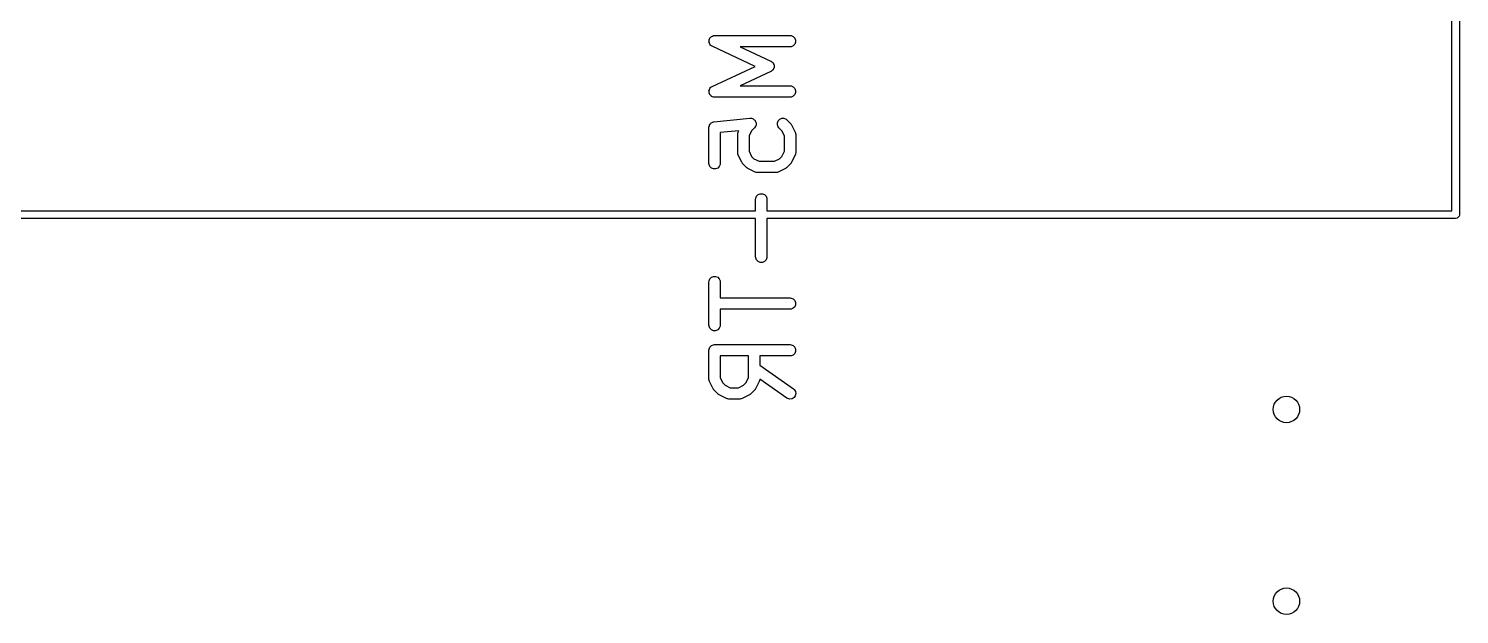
# Model space of a CAD drawing. Header units: inches. Extents: x 0.31 to 2.98, y 0.29 to 1.78.
# Drawn here: x 1.657 to 2.403, y 0.287 to 0.592 of the extents above; entities that cross this region are included whole.
import ezdxf

# ---------------------------------------------------------------- set-up
doc = ezdxf.new("R2010")
doc.units = ezdxf.units.IN
doc.header["$MEASUREMENT"] = 0
doc.layers.add('BLACK', color=250, linetype='CONTINUOUS')

msp = doc.modelspace()

# ---------------------------------------------------------------- linework, layer by layer
at = {"layer": 'BLACK', "linetype": 'CONTINUOUS'}
for p, q in [((2.39921, 0.49724), (2.39921, 1.69409)), ((2.40315, 1.69606), (2.40315, 0.49528)), ((2.01196, 0.58534), (2.01198, 0.58585)), ((2.01198, 0.58528), (2.01196, 0.58534)), ((2.01198, 0.58637), (2.01201, 0.58643)), ((2.01198, 0.58585), (2.01198, 0.58637)), ((2.01198, 0.58521), (2.01198, 0.58528)), ((2.01218, 0.58474), (2.01198, 0.58521)), ((2.01201, 0.58649), (2.01222, 0.58696)), ((2.01201, 0.58643), (2.01201, 0.58649)), ((2.01235, 0.58426), (2.01218, 0.58474)), ((2.01222, 0.58696), (2.01242, 0.58743)), ((2.0124, 0.58421), (2.01235, 0.58426)), ((2.01242, 0.58415), (2.0124, 0.58421)), ((2.01242, 0.58743), (2.01247, 0.58748)), ((2.01278, 0.58379), (2.01242, 0.58415)), ((2.01247, 0.58748), (2.0125, 0.58754)), ((2.0125, 0.58754), (2.01287, 0.58788)), ((2.01313, 0.58341), (2.01278, 0.58379)), ((2.01287, 0.58788), (2.01324, 0.58824)), ((2.01321, 0.58336), (2.01313, 0.58341)), ((2.01324, 0.58333), (2.01321, 0.58336)), ((2.01324, 0.58824), (2.0133, 0.58827)), ((2.0133, 0.58331), (2.01324, 0.58333)), ((2.0133, 0.58827), (2.01335, 0.58831)), ((2.01363, 0.58311), (2.0133, 0.58331)), ((2.01335, 0.58831), (2.01383, 0.58849)), ((2.03602, 0.57267), (2.01363, 0.58311)), ((2.01383, 0.58849), (2.0143, 0.58869)), ((2.0143, 0.58869), (2.01439, 0.58869)), ((2.01439, 0.58869), (2.01443, 0.58871)), ((2.01443, 0.58871), (2.0145, 0.5887)), ((2.0145, 0.5887), (2.01488, 0.58874)), ((2.01488, 0.58874), (2.05425, 0.58874)), ((2.05425, 0.58284), (2.02819, 0.58284)), ((2.02819, 0.58284), (2.04425, 0.57534)), ((2.05425, 0.58874), (2.05482, 0.58869)), ((2.05482, 0.58289), (2.05425, 0.58284)), ((2.05482, 0.58869), (2.05589, 0.58824)), ((2.05589, 0.58333), (2.05482, 0.58289)), ((2.05589, 0.58824), (2.0567, 0.58743)), ((2.0567, 0.58415), (2.05589, 0.58333)), ((2.0567, 0.58743), (2.05714, 0.58637)), ((2.05714, 0.58521), (2.0567, 0.58415)), ((2.05714, 0.58637), (2.05714, 0.58521)), ((2.04425, 0.57534), (2.04446, 0.57522)), ((2.04446, 0.57522), (2.04453, 0.57519)), ((2.04453, 0.57519), (2.04458, 0.57514)), ((2.04458, 0.57514), (2.04474, 0.57505)), ((2.04474, 0.57505), (2.04505, 0.57472)), ((2.04505, 0.57472), (2.04538, 0.57441)), ((2.04538, 0.57441), (2.04543, 0.57429)), ((2.01363, 0.56222), (2.03602, 0.57267)), ((2.04425, 0.56999), (2.02819, 0.5625)), ((2.04446, 0.57012), (2.04425, 0.56999)), ((2.04453, 0.57014), (2.04446, 0.57012)), ((2.04458, 0.57019), (2.04453, 0.57014)), ((2.04474, 0.57029), (2.04458, 0.57019)), ((2.04505, 0.57062), (2.04474, 0.57029)), ((2.04538, 0.57092), (2.04505, 0.57062)), ((2.04543, 0.57104), (2.04538, 0.57092)), ((2.04543, 0.57429), (2.04552, 0.5742)), ((2.04552, 0.57113), (2.04543, 0.57104)), ((2.04552, 0.5742), (2.04568, 0.57378)), ((2.04568, 0.57156), (2.04552, 0.57113)), ((2.04568, 0.57378), (2.04587, 0.57337)), ((2.04587, 0.57196), (2.04568, 0.57156)), ((2.04587, 0.57337), (2.04587, 0.57324)), ((2.04587, 0.57324), (2.04592, 0.57311)), ((2.04592, 0.57222), (2.04587, 0.57209)), ((2.04587, 0.57209), (2.04587, 0.57196)), ((2.04592, 0.57311), (2.0459, 0.57267)), ((2.0459, 0.57267), (2.04592, 0.57222)), ((2.01196, 0.55999), (2.01198, 0.56005)), ((2.01198, 0.55948), (2.01196, 0.55999)), ((2.01198, 0.56012), (2.01218, 0.56059)), ((2.01198, 0.56005), (2.01198, 0.56012)), ((2.01198, 0.55897), (2.01198, 0.55948)), ((2.01218, 0.56059), (2.01235, 0.56107)), ((2.01235, 0.56107), (2.0124, 0.56112)), ((2.0124, 0.56112), (2.01242, 0.56118)), ((2.01242, 0.56118), (2.01278, 0.56155)), ((2.01278, 0.56155), (2.01313, 0.56192)), ((2.01313, 0.56192), (2.01321, 0.56197)), ((2.01321, 0.56197), (2.01324, 0.562)), ((2.01324, 0.562), (2.0133, 0.56202)), ((2.0133, 0.56202), (2.01363, 0.56222)), ((2.02819, 0.5625), (2.05425, 0.5625)), ((2.05425, 0.5625), (2.05482, 0.56244)), ((2.05482, 0.56244), (2.05589, 0.562)), ((2.05589, 0.562), (2.0567, 0.56118)), ((2.0567, 0.56118), (2.05714, 0.56012)), ((2.05714, 0.56012), (2.05714, 0.55897)), ((2.01201, 0.55891), (2.01198, 0.55897)), ((2.01201, 0.55884), (2.01201, 0.55891)), ((2.01222, 0.55838), (2.01201, 0.55884)), ((2.01242, 0.5579), (2.01222, 0.55838)), ((2.01247, 0.55786), (2.01242, 0.5579)), ((2.0125, 0.5578), (2.01247, 0.55786)), ((2.01287, 0.55745), (2.0125, 0.5578)), ((2.01324, 0.55709), (2.01287, 0.55745)), ((2.0133, 0.55706), (2.01324, 0.55709)), ((2.01335, 0.55702), (2.0133, 0.55706)), ((2.01383, 0.55684), (2.01335, 0.55702)), ((2.0143, 0.55665), (2.01383, 0.55684)), ((2.01439, 0.55664), (2.0143, 0.55665)), ((2.01443, 0.55662), (2.01439, 0.55664)), ((2.0145, 0.55663), (2.01443, 0.55662)), ((2.01488, 0.55659), (2.0145, 0.55663)), ((2.05425, 0.55659), (2.01488, 0.55659)), ((2.05482, 0.55665), (2.05425, 0.55659)), ((2.05589, 0.55709), (2.05482, 0.55665)), ((2.0567, 0.5579), (2.05589, 0.55709)), ((2.05714, 0.55897), (2.0567, 0.5579)), ((2.01458, 0.54373), (2.03333, 0.54561)), ((2.03333, 0.54561), (2.03391, 0.54561)), ((2.03391, 0.54561), (2.03405, 0.54557)), ((2.03405, 0.54557), (2.0342, 0.54557)), ((2.0342, 0.54557), (2.0346, 0.5454)), ((2.0346, 0.5454), (2.03501, 0.54528)), ((2.03501, 0.54528), (2.03513, 0.54518)), ((2.03513, 0.54518), (2.03526, 0.54512)), ((2.03526, 0.54512), (2.03557, 0.54482)), ((2.03557, 0.54482), (2.0359, 0.54455)), ((2.0359, 0.54455), (2.03597, 0.54442)), ((2.04804, 0.54431), (2.04886, 0.54512)), ((2.04886, 0.54512), (2.04992, 0.54557)), ((2.04992, 0.54557), (2.05107, 0.54557)), ((2.05107, 0.54557), (2.05214, 0.54512)), ((2.05214, 0.54512), (2.05258, 0.54476)), ((2.05258, 0.54476), (2.05446, 0.54288)), ((2.01192, 0.5408), (2.01194, 0.54101)), ((2.01192, 0.52205), (2.01192, 0.5408)), ((2.01194, 0.54108), (2.01196, 0.54115)), ((2.01194, 0.54101), (2.01194, 0.54108)), ((2.01196, 0.54115), (2.01198, 0.54137)), ((2.01198, 0.54137), (2.01215, 0.54177)), ((2.01215, 0.54177), (2.01227, 0.54218)), ((2.01227, 0.54218), (2.01236, 0.5423)), ((2.01236, 0.5423), (2.01242, 0.54244)), ((2.01242, 0.54244), (2.01273, 0.54274)), ((2.01273, 0.54274), (2.013, 0.54307)), ((2.013, 0.54307), (2.01313, 0.54314)), ((2.01313, 0.54314), (2.01324, 0.54325)), ((2.01324, 0.54325), (2.01363, 0.54342)), ((2.01363, 0.54342), (2.01401, 0.54362)), ((2.01401, 0.54362), (2.01423, 0.54366)), ((2.01423, 0.54366), (2.0143, 0.54369)), ((2.0143, 0.54369), (2.01437, 0.54369)), ((2.01437, 0.54369), (2.01458, 0.54373)), ((2.0276, 0.5391), (2.01783, 0.53812)), ((2.01783, 0.53812), (2.01783, 0.52205)), ((2.02692, 0.53705), (2.02698, 0.53762)), ((2.02692, 0.52767), (2.02692, 0.53705)), ((2.02698, 0.53762), (2.02702, 0.53772)), ((2.02702, 0.53772), (2.02703, 0.53783)), ((2.02703, 0.53783), (2.02723, 0.53837)), ((2.02723, 0.53837), (2.0276, 0.5391)), ((2.03418, 0.53905), (2.03283, 0.53635)), ((2.03571, 0.54058), (2.03418, 0.53905)), ((2.03608, 0.54103), (2.03571, 0.54058)), ((2.03597, 0.54442), (2.03608, 0.54431)), ((2.03608, 0.54431), (2.03624, 0.54391)), ((2.03614, 0.54117), (2.03608, 0.54103)), ((2.03623, 0.54128), (2.03614, 0.54117)), ((2.03635, 0.5417), (2.03623, 0.54128)), ((2.03624, 0.54391), (2.03645, 0.54353)), ((2.03652, 0.54209), (2.03635, 0.5417)), ((2.03645, 0.54353), (2.03646, 0.54338)), ((2.03646, 0.54338), (2.03652, 0.54325)), ((2.03652, 0.54325), (2.03652, 0.54281)), ((2.03652, 0.54281), (2.03656, 0.54238)), ((2.03656, 0.54238), (2.03652, 0.54224)), ((2.03652, 0.54224), (2.03652, 0.54209)), ((2.0476, 0.54325), (2.04804, 0.54431)), ((2.0476, 0.54209), (2.0476, 0.54325)), ((2.04804, 0.54103), (2.0476, 0.54209)), ((2.04841, 0.54058), (2.04804, 0.54103)), ((2.04994, 0.53905), (2.04841, 0.54058)), ((2.05129, 0.53635), (2.04994, 0.53905)), ((2.05446, 0.54288), (2.05465, 0.54266)), ((2.05465, 0.54266), (2.0547, 0.54261)), ((2.0547, 0.54261), (2.05476, 0.54252)), ((2.05476, 0.54252), (2.05483, 0.54244)), ((2.05483, 0.54244), (2.05486, 0.54236)), ((2.05486, 0.54236), (2.05501, 0.54212)), ((2.05501, 0.54212), (2.05689, 0.53837)), ((2.05689, 0.53837), (2.05709, 0.53783)), ((2.05709, 0.53783), (2.0571, 0.53772)), ((2.0571, 0.53772), (2.05714, 0.53762)), ((2.05714, 0.53762), (2.0572, 0.53705)), ((2.0572, 0.53705), (2.0572, 0.52767)), ((2.03283, 0.53635), (2.03283, 0.52837)), ((2.05129, 0.52837), (2.05129, 0.53635)), ((2.02698, 0.5271), (2.02692, 0.52767)), ((2.02702, 0.527), (2.02698, 0.5271)), ((2.02703, 0.52689), (2.02702, 0.527)), ((2.02723, 0.52635), (2.02703, 0.52689)), ((2.02911, 0.5226), (2.02723, 0.52635)), ((2.02926, 0.52235), (2.02911, 0.5226)), ((2.02929, 0.52228), (2.02926, 0.52235)), ((2.02936, 0.5222), (2.02929, 0.52228)), ((2.02942, 0.52211), (2.02936, 0.5222)), ((2.02948, 0.52206), (2.02942, 0.52211)), ((2.03283, 0.52837), (2.03418, 0.52567)), ((2.03418, 0.52567), (2.03537, 0.52447)), ((2.03537, 0.52447), (2.03807, 0.52313)), ((2.03807, 0.52313), (2.04605, 0.52313)), ((2.04605, 0.52313), (2.04875, 0.52447)), ((2.04875, 0.52447), (2.04994, 0.52567)), ((2.04994, 0.52567), (2.05129, 0.52837)), ((2.0547, 0.52211), (2.05465, 0.52206)), ((2.05476, 0.5222), (2.0547, 0.52211)), ((2.05483, 0.52228), (2.05476, 0.5222)), ((2.05486, 0.52235), (2.05483, 0.52228)), ((2.05501, 0.5226), (2.05486, 0.52235)), ((2.05689, 0.52635), (2.05501, 0.5226)), ((2.05709, 0.52689), (2.05689, 0.52635)), ((2.0571, 0.527), (2.05709, 0.52689)), ((2.05714, 0.5271), (2.0571, 0.527)), ((2.0572, 0.52767), (2.05714, 0.5271)), ((2.01198, 0.52147), (2.01192, 0.52205)), ((2.01242, 0.52041), (2.01198, 0.52147)), ((2.01324, 0.51959), (2.01242, 0.52041)), ((2.0143, 0.51915), (2.01324, 0.51959)), ((2.01545, 0.51915), (2.0143, 0.51915)), ((2.01652, 0.51959), (2.01545, 0.51915)), ((2.01733, 0.52041), (2.01652, 0.51959)), ((2.01777, 0.52147), (2.01733, 0.52041)), ((2.01783, 0.52205), (2.01777, 0.52147)), ((2.02966, 0.52183), (2.02948, 0.52206)), ((2.03154, 0.51996), (2.02966, 0.52183)), ((2.03176, 0.51977), (2.03154, 0.51996)), ((2.03181, 0.51971), (2.03176, 0.51977)), ((2.0319, 0.51966), (2.03181, 0.51971)), ((2.03198, 0.51959), (2.0319, 0.51966)), ((2.03206, 0.51956), (2.03198, 0.51959)), ((2.0323, 0.51941), (2.03206, 0.51956)), ((2.03605, 0.51753), (2.0323, 0.51941)), ((2.03659, 0.51732), (2.03605, 0.51753)), ((2.0367, 0.51732), (2.03659, 0.51732)), ((2.0368, 0.51728), (2.0367, 0.51732)), ((2.03737, 0.51722), (2.0368, 0.51728)), ((2.04675, 0.51722), (2.03737, 0.51722)), ((2.04732, 0.51728), (2.04675, 0.51722)), ((2.04742, 0.51732), (2.04732, 0.51728)), ((2.04753, 0.51732), (2.04742, 0.51732)), ((2.04807, 0.51753), (2.04753, 0.51732)), ((2.05182, 0.51941), (2.04807, 0.51753)), ((2.05207, 0.51956), (2.05182, 0.51941)), ((2.05214, 0.51959), (2.05207, 0.51956)), ((2.05222, 0.51966), (2.05214, 0.51959)), ((2.05231, 0.51971), (2.05222, 0.51966)), ((2.05236, 0.51977), (2.05231, 0.51971)), ((2.05258, 0.51996), (2.05236, 0.51977)), ((2.05446, 0.52183), (2.05258, 0.51996)), ((2.05465, 0.52206), (2.05446, 0.52183)), ((2.0363, 0.5033), (2.03635, 0.50388)), ((2.0363, 0.49724), (2.0363, 0.5033)), ((2.03635, 0.50388), (2.03679, 0.50494)), ((2.03679, 0.50494), (2.03761, 0.50575)), ((2.03761, 0.50575), (2.03867, 0.5062)), ((2.03867, 0.5062), (2.03982, 0.5062)), ((2.03982, 0.5062), (2.04089, 0.50575)), ((2.04089, 0.50575), (2.0417, 0.50494)), ((2.0417, 0.50494), (2.04214, 0.50388)), ((2.04214, 0.50388), (2.0422, 0.5033)), ((2.0422, 0.5033), (2.0422, 0.49724)), ((2.0363, 0.49331), (0.6689, 0.49331)), ((0.67087, 0.49724), (2.0363, 0.49724)), ((2.0363, 0.4733), (2.0363, 0.49331)), ((2.0422, 0.49724), (2.39921, 0.49724)), ((2.40118, 0.49331), (2.0422, 0.49331)), ((2.0422, 0.49331), (2.0422, 0.4733)), ((2.40193, 0.49346), (2.40118, 0.49331)), ((2.403, 0.49452), (2.40193, 0.49346)), ((2.40315, 0.49528), (2.403, 0.49452)), ((2.03635, 0.47273), (2.0363, 0.4733)), ((2.03679, 0.47166), (2.03635, 0.47273)), ((2.03761, 0.47085), (2.03679, 0.47166)), ((2.03867, 0.47041), (2.03761, 0.47085)), ((2.03982, 0.47041), (2.03867, 0.47041)), ((2.04089, 0.47085), (2.03982, 0.47041)), ((2.0417, 0.47166), (2.04089, 0.47085)), ((2.04214, 0.47273), (2.0417, 0.47166)), ((2.0422, 0.4733), (2.04214, 0.47273)), ((2.01242, 0.46182), (2.01324, 0.46264)), ((2.01324, 0.46264), (2.0143, 0.46308)), ((2.0143, 0.46308), (2.01545, 0.46308)), ((2.01545, 0.46308), (2.01652, 0.46264)), ((2.01652, 0.46264), (2.01733, 0.46182)), ((2.01192, 0.46018), (2.01198, 0.46076)), ((2.01192, 0.43768), (2.01192, 0.46018)), ((2.01198, 0.46076), (2.01242, 0.46182)), ((2.01733, 0.46182), (2.01777, 0.46076)), ((2.01777, 0.46076), (2.01783, 0.46018)), ((2.01783, 0.46018), (2.01783, 0.45188)), ((2.01783, 0.45188), (2.05425, 0.45188)), ((2.05425, 0.45188), (2.05482, 0.45183)), ((2.05482, 0.45183), (2.05589, 0.45139)), ((2.05589, 0.45139), (2.0567, 0.45057)), ((2.0567, 0.45057), (2.05714, 0.44951)), ((2.05714, 0.44836), (2.0567, 0.44729)), ((2.05714, 0.44951), (2.05714, 0.44836)), ((2.05425, 0.44598), (2.01783, 0.44598)), ((2.01783, 0.44598), (2.01783, 0.43768)), ((2.05482, 0.44604), (2.05425, 0.44598)), ((2.05589, 0.44648), (2.05482, 0.44604)), ((2.0567, 0.44729), (2.05589, 0.44648)), ((2.01198, 0.43711), (2.01192, 0.43768)), ((2.01242, 0.43604), (2.01198, 0.43711)), ((2.01324, 0.43523), (2.01242, 0.43604)), ((2.0143, 0.43479), (2.01324, 0.43523)), ((2.01545, 0.43479), (2.0143, 0.43479)), ((2.01652, 0.43523), (2.01545, 0.43479)), ((2.01733, 0.43604), (2.01652, 0.43523)), ((2.01777, 0.43711), (2.01733, 0.43604)), ((2.01783, 0.43768), (2.01777, 0.43711)), ((2.01198, 0.42514), (2.01242, 0.4262)), ((2.01242, 0.4262), (2.01324, 0.42701)), ((2.01324, 0.42701), (2.0143, 0.42746)), ((2.0143, 0.42746), (2.01488, 0.42751)), ((2.01488, 0.42751), (2.05425, 0.42751)), ((2.05425, 0.42751), (2.05482, 0.42746)), ((2.05482, 0.42746), (2.05589, 0.42701)), ((2.05589, 0.42701), (2.0567, 0.4262)), ((2.0567, 0.4262), (2.05714, 0.42514)), ((2.01192, 0.42456), (2.01198, 0.42514)), ((2.01192, 0.40956), (2.01192, 0.42456)), ((2.03255, 0.42161), (2.01783, 0.42161)), ((2.01783, 0.42161), (2.01783, 0.41026)), ((2.03255, 0.41026), (2.03255, 0.42161)), ((2.05425, 0.42161), (2.03845, 0.42161)), ((2.03845, 0.42161), (2.03845, 0.41672)), ((2.05482, 0.42166), (2.05425, 0.42161)), ((2.05589, 0.4221), (2.05482, 0.42166)), ((2.0567, 0.42292), (2.05589, 0.4221)), ((2.05714, 0.42398), (2.0567, 0.42292)), ((2.05714, 0.42514), (2.05714, 0.42398)), ((2.01783, 0.41026), (2.01918, 0.40756)), ((2.0312, 0.40756), (2.03255, 0.41026)), ((2.03845, 0.41672), (2.05594, 0.40448)), ((2.01198, 0.40899), (2.01192, 0.40956)), ((2.01202, 0.40889), (2.01198, 0.40899)), ((2.01203, 0.40878), (2.01202, 0.40889)), ((2.01224, 0.40824), (2.01203, 0.40878)), ((2.01411, 0.40449), (2.01224, 0.40824)), ((2.01427, 0.40424), (2.01411, 0.40449)), ((2.0143, 0.40417), (2.01427, 0.40424)), ((2.01436, 0.40409), (2.0143, 0.40417)), ((2.01442, 0.404), (2.01436, 0.40409)), ((2.01448, 0.40395), (2.01442, 0.404)), ((2.01466, 0.40372), (2.01448, 0.40395)), ((2.01654, 0.40185), (2.01466, 0.40372)), ((2.01918, 0.40756), (2.02037, 0.40636)), ((2.02037, 0.40636), (2.02307, 0.40502)), ((2.02307, 0.40502), (2.0273, 0.40502)), ((2.0273, 0.40502), (2.03, 0.40636)), ((2.03, 0.40636), (2.0312, 0.40756)), ((2.03571, 0.40372), (2.03384, 0.40185)), ((2.0359, 0.40395), (2.03571, 0.40372)), ((2.03596, 0.404), (2.0359, 0.40395)), ((2.03601, 0.40409), (2.03596, 0.404)), ((2.03608, 0.40417), (2.03601, 0.40409)), ((2.03611, 0.40424), (2.03608, 0.40417)), ((2.03626, 0.40449), (2.03611, 0.40424)), ((2.03814, 0.40824), (2.03626, 0.40449)), ((2.03835, 0.40878), (2.03814, 0.40824)), ((2.03839, 0.40899), (2.03835, 0.40889)), ((2.03835, 0.40889), (2.03835, 0.40878)), ((2.03845, 0.40952), (2.03839, 0.40899)), ((2.05255, 0.39964), (2.03845, 0.40952)), ((2.05594, 0.40448), (2.05638, 0.4041)), ((2.05638, 0.4041), (2.057, 0.40313)), ((2.057, 0.40313), (2.0572, 0.402)), ((2.01676, 0.40166), (2.01654, 0.40185)), ((2.01682, 0.4016), (2.01676, 0.40166)), ((2.0169, 0.40155), (2.01682, 0.4016)), ((2.01699, 0.40148), (2.0169, 0.40155)), ((2.01706, 0.40145), (2.01699, 0.40148)), ((2.01731, 0.4013), (2.01706, 0.40145)), ((2.02105, 0.39942), (2.01731, 0.4013)), ((2.0216, 0.39921), (2.02105, 0.39942)), ((2.0217, 0.39921), (2.0216, 0.39921)), ((2.0218, 0.39917), (2.0217, 0.39921)), ((2.02238, 0.39911), (2.0218, 0.39917)), ((2.028, 0.39911), (2.02238, 0.39911)), ((2.02858, 0.39917), (2.028, 0.39911)), ((2.02867, 0.39921), (2.02858, 0.39917)), ((2.02878, 0.39921), (2.02867, 0.39921)), ((2.02932, 0.39942), (2.02878, 0.39921)), ((2.03307, 0.4013), (2.02932, 0.39942)), ((2.03332, 0.40145), (2.03307, 0.4013)), ((2.03339, 0.40148), (2.03332, 0.40145)), ((2.03347, 0.40155), (2.03339, 0.40148)), ((2.03356, 0.4016), (2.03347, 0.40155)), ((2.03361, 0.40166), (2.03356, 0.4016)), ((2.03384, 0.40185), (2.03361, 0.40166)), ((2.05306, 0.39936), (2.05255, 0.39964)), ((2.05418, 0.39911), (2.05306, 0.39936)), ((2.05532, 0.39931), (2.05418, 0.39911)), ((2.05629, 0.39993), (2.05532, 0.39931)), ((2.05695, 0.40087), (2.05629, 0.39993)), ((2.0572, 0.402), (2.05695, 0.40087))]:
    msp.add_line(p, q, dxfattribs=at)
at = {"layer": 'BLACK'}
for centre in [(2.31299, 0.3937), (2.31299, 0.3937), (2.31299, 0.2937), (2.31299, 0.2937)]:
    msp.add_circle(centre, 0.00689, dxfattribs=at)

doc.saveas('drawing.dxf')
